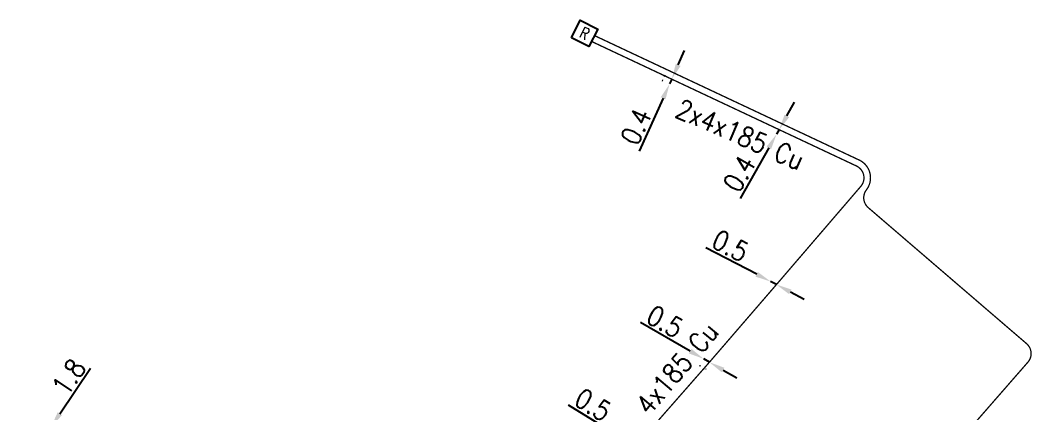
# Model space of a CAD drawing. Header units: millimetres. Extents: x 80993 to 81985, y 144000 to 145002.
# Drawn here: x 81001 to 81078.3, y 144958.1 to 144988.2 of the extents above; entities that cross this region are included whole.
import ezdxf
from ezdxf.enums import TextEntityAlignment as Align

# ---------------------------------------------------------------- set-up
doc = ezdxf.new("R2010")
doc.units = ezdxf.units.MM
doc.header["$PDMODE"] = 34
doc.linetypes.add('B_ST_AL', pattern=[2000, 1000, 1000])
doc.layers.get('0').update_dxf_attribs({"linetype": 'CONTINUOUS'})
doc.layers.get('Defpoints').update_dxf_attribs({"linetype": 'CONTINUOUS'})
doc.layers.add('B_100', color=3, linetype='CONTINUOUS')
doc.layers.add('B_200', color=7, linetype='CONTINUOUS')
doc.styles.add('M_ROMANS', font='ROMANS.shx', dxfattribs={"width": 0.75})
doc.styles.get("Standard").update_dxf_attribs({"font": 'romans.shx', "width": 0.85})
doc.dimstyles.get("Standard").update_dxf_attribs({"dimtxt": 1.5, "dimasz": 1.2, "dimexe": 0.625, "dimexo": 0.625, "dimgap": 0.25, "dimtad": 1, "dimdec": 1, "dimzin": 0, "dimdsep": 46, "dimtxsty": 'Standard', "dimcen": -0.5, "dimadec": 0, "dimazin": 0, "dimtfac": 1, "dimtdec": 1, "dimtmove": 0, "dimatfit": 3, "dimfxl": 0, "dimtolj": 1, "dimtzin": 0, "dimarcsym": 0})

# ---------------------------------------------------------------- blocks, each defined once
blk = doc.blocks.new('*D354')
at = {"layer": 'B_100', "color": 0, "linetype": 'Continuous', "lineweight": -2, "transparency": 16777216}
for p, q in [((81004.077, 144958.102), (81006.428, 144961.57)), ((81002.394, 144955.619), (81003.404, 144957.109)), ((81001.721, 144954.626), (81001.047, 144953.633))]:
    blk.add_line(p, q, dxfattribs=at)
at = {"layer": 'B_100', "color": 0, "linetype": 'Continuous', "transparency": 16777216}
for points in [[(81003.912, 144958.215), (81004.243, 144957.99), (81003.404, 144957.109)], [(81001.555, 144954.738), (81001.886, 144954.514), (81002.394, 144955.619)]]:
    blk.add_solid(points, dxfattribs=at)
at = {"layer": 'Defpoints', "color": 0, "linetype": 'Continuous', "transparency": 16777216}
for p in [(81003.404, 144957.109), (81003.404, 144957.109), (81002.394, 144955.619)]:
    blk.add_point(p, dxfattribs=at)
at = {"layer": 'B_100', "color": 0, "linetype": 'Continuous', "transparency": 16777216, "insert": (81004.762, 144960.894), "char_height": 1.5, "attachment_point": 5, "rotation": 55.86691}
blk.add_mtext('\\A1;1.8', dxfattribs=at)
blk = doc.blocks.new('*D412')
at = {"layer": 'B_100', "color": 0, "linetype": 'Continuous', "lineweight": -2, "transparency": 16777216}
for p, q in [((81046.657, 144956.473), (81042.933, 144958.763)), ((81048.062, 144955.609), (81047.679, 144955.845)), ((81049.084, 144954.98), (81050.106, 144954.351))]:
    blk.add_line(p, q, dxfattribs=at)
at = {"layer": 'B_100', "color": 0, "linetype": 'Continuous', "transparency": 16777216}
for points in [[(81046.762, 144956.644), (81046.552, 144956.303), (81047.679, 144955.845)], [(81049.189, 144955.15), (81048.98, 144954.81), (81048.062, 144955.609)]]:
    blk.add_solid(points, dxfattribs=at)
at = {"layer": 'Defpoints', "color": 0, "linetype": 'Continuous', "transparency": 16777216}
for p in [(81047.679, 144955.845), (81047.679, 144955.845), (81048.062, 144955.609)]:
    blk.add_point(p, dxfattribs=at)
at = {"layer": 'B_100', "color": 0, "linetype": 'Continuous', "transparency": 16777216, "insert": (81044.808, 144958.784), "char_height": 1.5, "attachment_point": 5, "rotation": 328.40453}
blk.add_mtext('\\A1;0.5', dxfattribs=at)
blk = doc.blocks.new('*D413')
at = {"layer": 'B_100', "color": 0, "linetype": 'Continuous', "lineweight": -2, "transparency": 16777216}
for p, q in [((81052.229, 144962.881), (81048.436, 144965.056)), ((81052.98, 144961.78), (81052.959, 144961.742)), ((81053.704, 144962.036), (81053.27, 144962.285)), ((81053.414, 144961.531), (81053.393, 144961.494)), ((81054.745, 144961.439), (81055.786, 144960.842))]:
    blk.add_line(p, q, dxfattribs=at)
at = {"layer": 'B_100', "color": 0, "linetype": 'Continuous', "transparency": 16777216}
for points in [[(81052.328, 144963.055), (81052.129, 144962.708), (81053.27, 144962.285)], [(81054.844, 144961.612), (81054.645, 144961.265), (81053.704, 144962.036)]]:
    blk.add_solid(points, dxfattribs=at)
at = {"layer": 'Defpoints', "color": 0, "linetype": 'Continuous', "transparency": 16777216}
for p in [(81053.27, 144962.285), (81053.291, 144962.322), (81053.725, 144962.073)]:
    blk.add_point(p, dxfattribs=at)
at = {"layer": 'B_100', "color": 0, "linetype": 'Continuous', "transparency": 16777216, "insert": (81050.31, 144965.134), "char_height": 1.5, "attachment_point": 5, "rotation": 330.17334}
blk.add_mtext('\\A1;0.5', dxfattribs=at)
blk = doc.blocks.new('*D414')
at = {"layer": 'B_100', "color": 0, "linetype": 'Continuous', "lineweight": -2, "transparency": 16777216}
for p, q in [((81057.315, 144968.749), (81053.438, 144970.769)), ((81058.822, 144967.963), (81058.379, 144968.194)), ((81059.886, 144967.408), (81060.95, 144966.854))]:
    blk.add_line(p, q, dxfattribs=at)
at = {"layer": 'B_100', "color": 0, "linetype": 'Continuous', "transparency": 16777216}
for points in [[(81057.407, 144968.926), (81057.222, 144968.572), (81058.379, 144968.194)], [(81059.979, 144967.586), (81059.794, 144967.231), (81058.822, 144967.963)]]:
    blk.add_solid(points, dxfattribs=at)
at = {"layer": 'Defpoints', "color": 0, "linetype": 'Continuous', "transparency": 16777216}
for p in [(81058.379, 144968.194), (81058.379, 144968.194), (81058.822, 144967.963)]:
    blk.add_point(p, dxfattribs=at)
at = {"layer": 'B_100', "color": 0, "linetype": 'Continuous', "transparency": 16777216, "insert": (81055.307, 144970.923), "char_height": 1.5, "attachment_point": 5, "rotation": 332.46956}
blk.add_mtext('\\A1;0.5', dxfattribs=at)
blk = doc.blocks.new('*D415')
at = {"layer": 'B_100', "color": 0, "linetype": 'Continuous', "lineweight": -2, "transparency": 16777216}
for p, q in [((81059.621, 144980.843), (81060.211, 144981.887)), ((81059.03, 144979.798), (81058.833, 144979.45)), ((81058.242, 144978.406), (81056.061, 144974.547))]:
    blk.add_line(p, q, dxfattribs=at)
at = {"layer": 'B_100', "color": 0, "linetype": 'Continuous', "transparency": 16777216}
for points in [[(81059.446, 144980.941), (81059.795, 144980.744), (81059.03, 144979.798)], [(81058.068, 144978.504), (81058.416, 144978.307), (81058.833, 144979.45)]]:
    blk.add_solid(points, dxfattribs=at)
at = {"layer": 'Defpoints', "color": 0, "linetype": 'Continuous', "transparency": 16777216}
for p in [(81059.03, 144979.798), (81058.833, 144979.45), (81058.833, 144979.45)]:
    blk.add_point(p, dxfattribs=at)
at = {"layer": 'B_100', "color": 0, "linetype": 'Continuous', "transparency": 16777216, "insert": (81055.986, 144976.446), "char_height": 1.5, "attachment_point": 5, "rotation": 60.51447}
blk.add_mtext('\\A1;0.4', dxfattribs=at)
blk = doc.blocks.new('B_200_01')
at = {"color": 0, "linetype": 'Continuous', "flags": 128}
blk.add_lwpolyline([(-0.75, -0.75), (-0.75, 0.75), (0.75, 0.75), (0.75, -0.75)], close=True, dxfattribs=at)
at = {"color": 0, "linetype": 'Continuous', "style": 'M_ROMANS', "width": 0.75}
blk.add_text('R', height=0.9, dxfattribs=at).set_placement((0, 0), align=Align.MIDDLE)
at = {"color": 0, "linetype": 'Continuous', "style": 'M_ROMANS', "width": 0.75, "flags": 3}
for tag, p in [('DEF_LEG', (0, -5)), ('DEF_COUP', (0, -7.5)), ('DEF_TYPE', (0, -10))]:
    blk.add_attdef(tag, text='', height=1.2, dxfattribs=at).set_placement(p, align=Align.MIDDLE)
blk = doc.blocks.new('*D416')
at = {"layer": 'B_100', "color": 0, "linetype": 'Continuous', "lineweight": -2, "transparency": 16777216}
for p, q in [((81051.318, 144984.749), (81051.812, 144985.843)), ((81050.154, 144983.519), (81050.09, 144983.548)), ((81050.319, 144983.884), (81050.255, 144983.913)), ((81050.824, 144983.656), (81050.66, 144983.291)), ((81050.166, 144982.197), (81048.343, 144978.157))]:
    blk.add_line(p, q, dxfattribs=at)
at = {"layer": 'B_100', "color": 0, "linetype": 'Continuous', "transparency": 16777216}
for points in [[(81051.136, 144984.832), (81051.5, 144984.667), (81050.824, 144983.656)], [(81049.984, 144982.279), (81050.349, 144982.115), (81050.66, 144983.291)]]:
    blk.add_solid(points, dxfattribs=at)
at = {"layer": 'Defpoints', "color": 0, "linetype": 'Continuous', "transparency": 16777216}
for p in [(81050.888, 144983.627), (81050.66, 144983.291), (81050.724, 144983.262)]:
    blk.add_point(p, dxfattribs=at)
at = {"layer": 'B_100', "color": 0, "linetype": 'Continuous', "transparency": 16777216, "insert": (81048.097, 144980.042), "char_height": 1.5, "attachment_point": 5, "rotation": 65.71151}
blk.add_mtext('\\A1;0.4', dxfattribs=at)

msp = doc.modelspace()

# ---------------------------------------------------------------- linework, layer by layer
at = {"layer": 'B_100', "linetype": 'B_ST_AL', "const_width": 0.1, "flags": 128}
for points in [[(81044.695, 144986.537), (81064.936, 144977.022, -0.495829), (81065.269, 144975.465), (81058.822, 144967.963), (81053.704, 144962.036), (81048.062, 144955.609), (81044.256, 144950.825), (81032.812, 144937.608, -0.37926), (81031.497, 144937.433), (81019.808, 144945.308)], [(81059.07, 144940.16), (81063.748, 144945.672), (81078.035, 144962.036, 0.416597), (81077.934, 144963.453), (81065.843, 144973.837, -0.398021), (81065.701, 144975.204, 0.47856), (81065.148, 144977.475), (81044.908, 144986.989)]]:
    msp.add_lwpolyline(points, format="xyb", dxfattribs=at)

# ---------------------------------------------------------------- block references
at = {"layer": 'B_200', "rotation": 333.4441903646114}
msp.add_blockref('B_200_01', (81044.163, 144987.149), dxfattribs=at)

# ---------------------------------------------------------------- texts
at = {"layer": 'B_100', "linetype": 'Continuous', "width": 0.85}
for s, rotation, p in [('2x4x185 Cu', 336.39555, (81056.056, 144979.43)), ('4x185 Cu', 49.79207, (81051.23, 144961.577))]:
    msp.add_text(s, height=1.5, rotation=rotation, dxfattribs=at).set_placement(p, align=Align.MIDDLE)

# ---------------------------------------------------------------- dimensions: what is measured, and where the dimension line sits
at = {"layer": 'B_100', "linetype": 'Continuous'}
for base, p1, p2, angle, picture, middle, dimtype in [((81050.66, 144983.291), (81050.888, 144983.627), (81050.724, 144983.262), 65.71151, '*D416', (81049.008, 144979.63), 160), ((81058.833, 144979.45), (81059.03, 144979.798), (81058.833, 144979.45), 60.51447, '*D415', (81056.856, 144975.954), 160), ((81058.379, 144968.194), (81058.822, 144967.963), (81058.379, 144968.194), 332.46956, '*D414', (81054.844, 144970.037), 160), ((81053.27, 144962.285), (81053.725, 144962.073), (81053.291, 144962.322), 330.17334, '*D413', (81049.812, 144964.267), 160), ((81003.404, 144957.109), (81002.394, 144955.619), (81003.404, 144957.109), 55.86691, '*D354', (81005.589, 144960.333), 161), ((81047.679, 144955.845), (81048.062, 144955.609), (81047.679, 144955.845), 328.40453, '*D412', (81044.284, 144957.933), 160)]:
    dim = msp.add_linear_dim(base=base, p1=p1, p2=p2, angle=angle, dimstyle='Standard', dxfattribs=at)
    dim.commit()
    dim.dimension.update_dxf_attribs({"geometry": picture, "text_midpoint": middle, "dimtype": dimtype})

doc.saveas('drawing.dxf')
